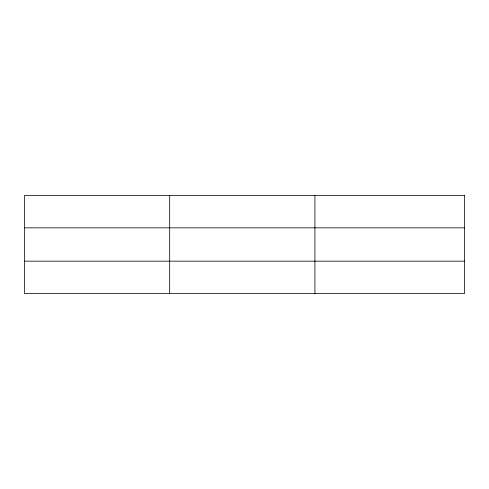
<?xml version="1.0" encoding="UTF-8"?>
<svg xmlns="http://www.w3.org/2000/svg" width="489" height="489" viewBox="0 0 489 489"><rect width="100%" height="100%" fill="white"/><g stroke="black" fill="none" stroke-linecap="round" stroke-linejoin="round"><path stroke-width="0.73" d="M169.683 293.51L169.683 195.49M314.916 293.51L314.916 195.49M24.45 227.837L464.55 227.837M24.45 261.163L464.55 261.163M464.55 195.49L464.55 293.51L24.45 293.51L24.45 195.49L464.55 195.49"/></g></svg>
